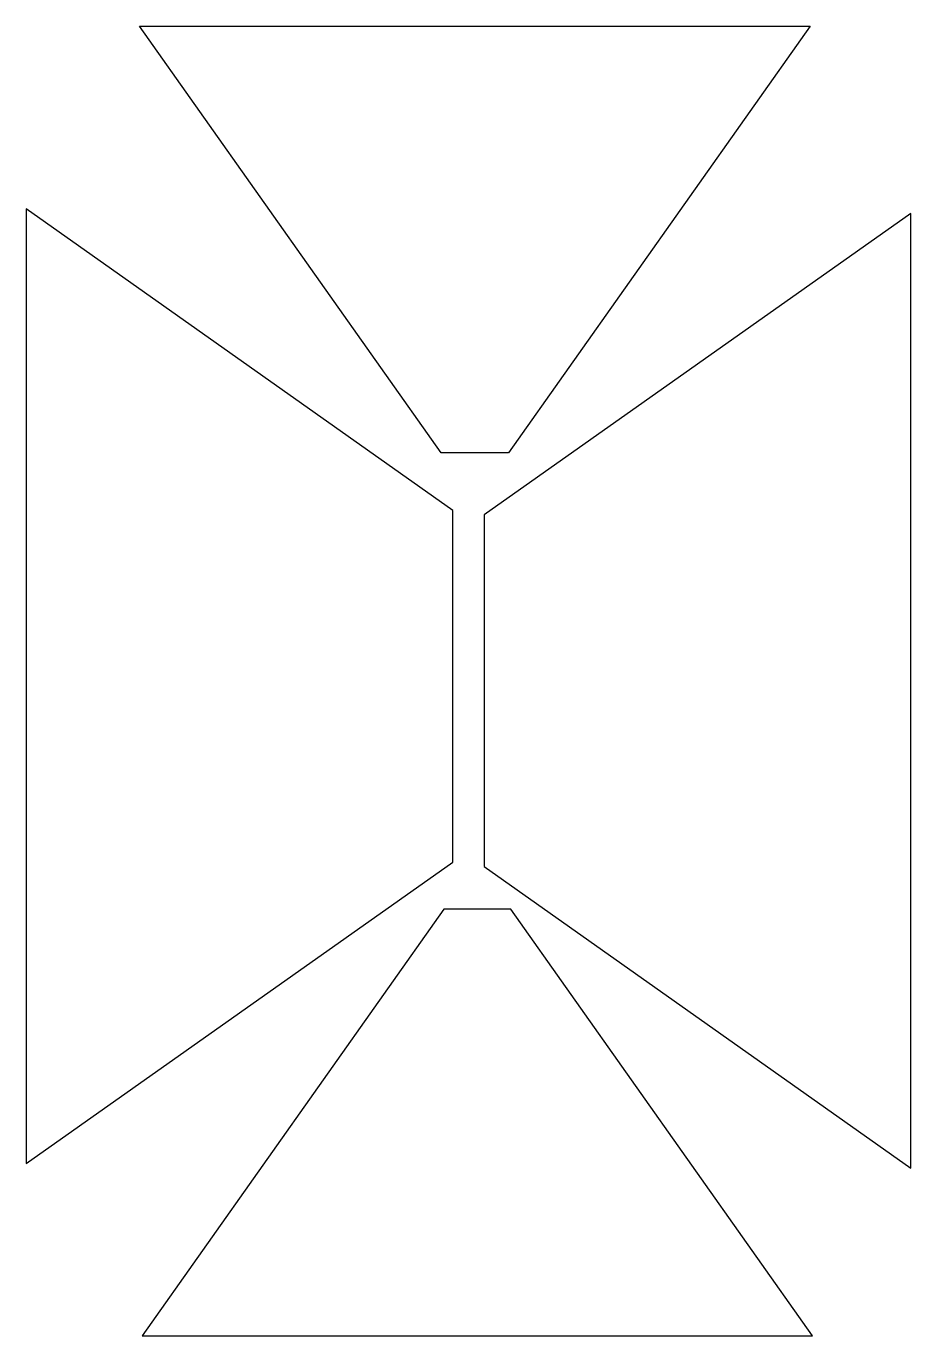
# Model space of a CAD drawing. Extents: x -32 to 151, y 13 to 285.
import ezdxf

# ---------------------------------------------------------------- set-up
doc = ezdxf.new("R2010")
doc.units = 0
doc.layers.get('0').update_dxf_attribs({"linetype": 'CONTINUOUS'})

msp = doc.modelspace()

# ---------------------------------------------------------------- linework, layer by layer
at = {"color": 7}
for p, q in [((54.118192, 196.331376), (-8.431821, 284.790379)), ((-8.431821, 284.790379), (130.568197, 284.790379)), ((130.568197, 284.790379), (68.018184, 196.331376)), ((56.499527, 184.374977), (-31.959476, 246.92499)), ((-31.959476, 246.92499), (-31.959476, 48.924979)), ((151.471207, 245.983042), (63.012204, 183.433028)), ((151.471207, 47.983033), (151.471207, 245.983042)), ((68.018184, 196.331376), (54.118192, 196.331376)), ((56.499527, 111.474966), (56.499527, 184.374977)), ((63.012204, 183.433028), (63.012204, 110.533031)), ((-31.959476, 48.924979), (56.499527, 111.474966)), ((63.012204, 110.533031), (151.471207, 47.983033)), ((54.6125, 101.688166), (-7.9375, 13.229163)), ((68.5125, 101.688166), (54.6125, 101.688166)), ((131.0625, 13.229163), (68.5125, 101.688166)), ((-7.9375, 13.229163), (131.0625, 13.229163))]:
    msp.add_line(p, q, dxfattribs=at)

doc.saveas('drawing.dxf')
